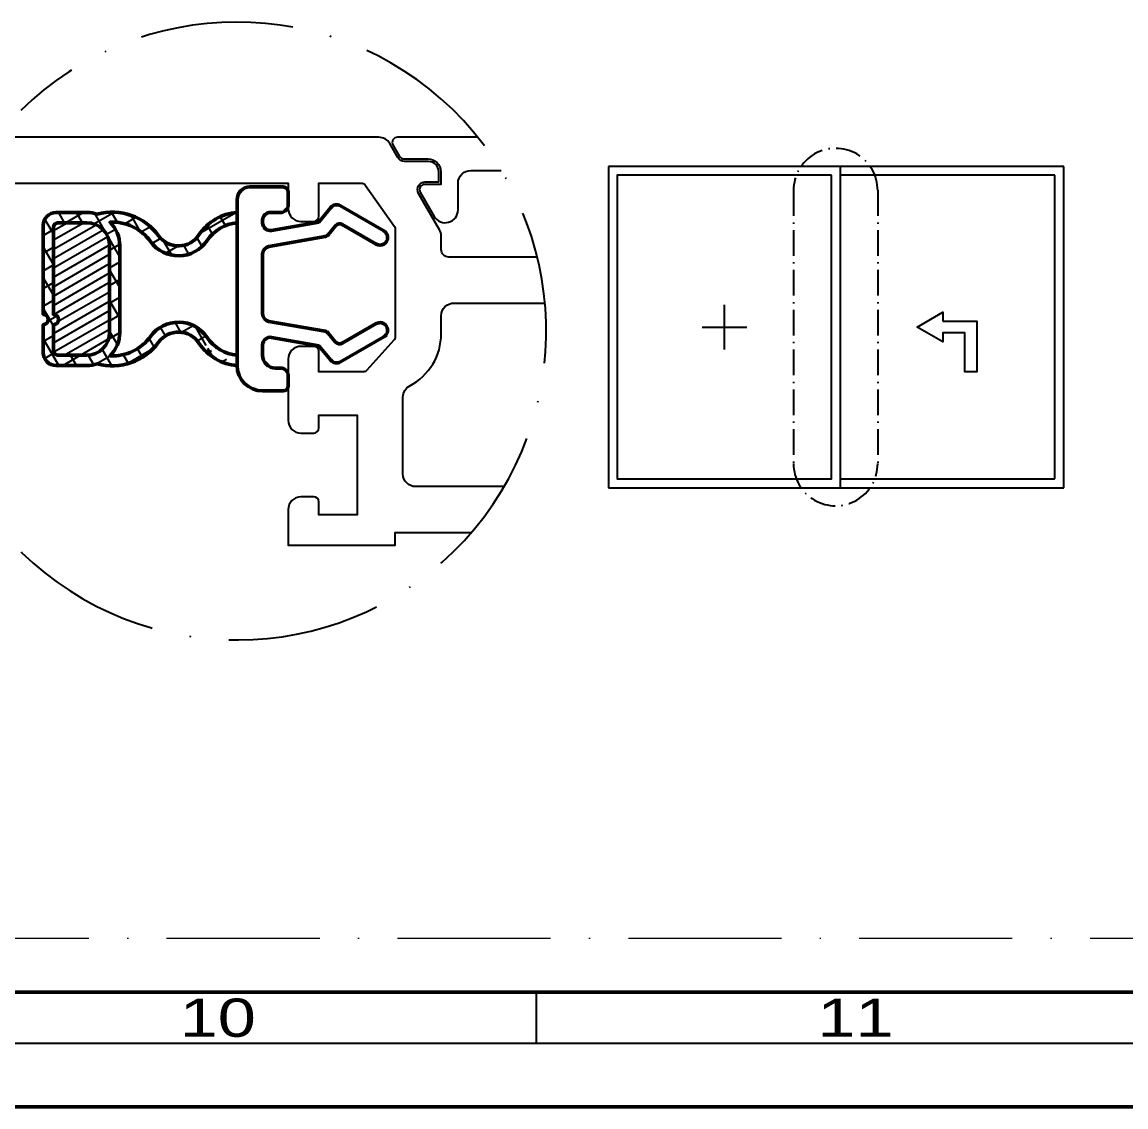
# Model space of a CAD drawing. Header units: millimetres. Extents: x -1189 to 0, y 0 to 841.
# Drawn here: x -734.3 to -647.8, y 0 to 85.1 of the extents above; entities that cross this region are included whole.
import ezdxf
from ezdxf.enums import TextEntityAlignment as Align

# ---------------------------------------------------------------- set-up
doc = ezdxf.new("R2010")
doc.units = ezdxf.units.MM
doc.linetypes.add('ACAD_ISO10W100', pattern=[18, 12, -3, 0, -3])
for name, color, linetype, lineweight in [('S03_AL_Kontur', 255, 'Continuous', 35), ('S04_AL_Schraffur', 253, 'Continuous', 25), ('S13_Zubehör_Kontur', 32, 'Continuous', 50), ('S14_Zubehör_Schraffur', 33, 'Continuous', 25), ('S18_Mittellinie', 10, 'ACAD_ISO10W100', 25), ('S23_Konstruktion_025', 72, 'Continuous', 25)]:
    doc.layers.add(name, color=color, linetype=linetype, lineweight=lineweight)
doc.layers.add('S22_Einfügepunkte', color=91, linetype='Continuous', lineweight=50, plot=False)
doc.layers.add('S26_Schriftfeld', color=7, linetype='Continuous', lineweight=25, plot=False)
doc.styles.get("Standard").update_dxf_attribs({"font": 'arial.ttf'})

# ---------------------------------------------------------------- blocks, each defined once
blk = doc.blocks.new('278368_s')
at = {"layer": 'S14_Zubehör_Schraffur'}
h = blk.add_hatch(dxfattribs=at)
h.set_pattern_fill('NETZ', color=256, scale=0.6, angle=300.0000000000001)
h.set_pattern_definition([(299.9999999999999, (4.674827567507624, -14.89151043503082), (0.5196152422706631, 0.2999999999999999), []), (29.99999999999998, (4.674827567507624, -14.89151043503082), (-0.2999999999999998, 0.5196152422706631), [])])
h.paths.add_polyline_path([(-10.40000000000002, -5.149999999705191, -1), (-10.40000000000002, -5.550000000294808), (-10.40000000000002, -6.549999999999995, 0.4142135623730951), (-10.20000000000002, -6.749999999999996), (-9.099999999149627, -6.749999999999996, 0.4142135623730943), (-8.200000000000024, -5.850000000850396), (-8.200000000000017, -2.449999999149794, 0.4142135623730955), (-9.099999999149809, -1.550000000000001), (-10.20000000000001, -1.550000000000001, 0.4142135623730952), (-10.40000000000001, -1.75)], flags=16)
edge = h.paths.add_edge_path()
edge.add_arc((-5.500000000000018, -1.499999999999998), 1.35, 215.8768737586441, 326.0881280088344, ccw=False)
edge.add_arc((-8.083474429450083, -3.368534889672854), 1.838379331501679, 35.87687375864406, 92.97518606101723)
edge.add_arc((-9.099999999149627, -2.449999999149605), 1.299999999149609, -1.1368683772161603e-13, 44.883418049615784, ccw=False)
edge.add_line((-7.800000000000018, -2.449999999149608), (-7.800000000000018, -5.850000000850388))
edge.add_arc((-9.099999999149631, -5.850000000850391), 1.299999999149613, -44.88341804961573, 1.1368683772161603e-13, ccw=False)
edge.add_arc((-8.083474429450083, -4.931465110327142), 1.83837933150168, 267.0248139389828, 324.123126241356)
edge.add_arc((-5.500000000000018, -6.799999999999999), 1.35, 33.91187199116558, 144.1231262413559, ccw=False)
edge.add_arc((-3.045639659831616, -5.149999999999984), 1.607428727694312, 213.9118719911656, 264.4894302768475)
edge.add_arc((-3.066328449636103, -5.204586954751427), 1.950000000000005, 213.2471688533039, 266.0693197073299, ccw=False)
edge.add_arc((-5.50000000000002, -6.799999999999999), 0.9600000000000003, 33.247168853304, 144.1231263280527)
edge.add_arc((-8.087525825125612, -4.928534889672857), 2.233379331501921, 254.54676680942822, 324.1231263975091, ccw=False)
edge.add_arc((-9.099999999149631, -5.850000000850395), 1.299999999149603, 270, 288.72743076764596, ccw=False)
edge.add_line((-9.099999999149631, -7.149999999999999), (-10.30000000046434, -7.149999999999999))
edge.add_arc((-10.30000000046434, -6.650000000464315), 0.4999999995356834, 179.9999999999998, 269.9999999999998, ccw=False)
edge.add_line((-10.80000000000002, -6.650000000464313), (-10.80000000000002, -5.550000000294808))
edge.add_arc((-10.80000000000002, -5.35), 0.2000000002948088, 270, 450)
edge.add_line((-10.80000000000002, -5.149999999705191), (-10.80000000000002, -1.649999999535684))
edge.add_arc((-10.30000000046433, -1.649999999535686), 0.499999999535687, 89.99999999999977, 179.9999999999998, ccw=False)
edge.add_line((-10.30000000046433, -1.149999999999999), (-9.099999999149631, -1.149999999999999))
edge.add_arc((-9.099999999149627, -2.449999999149617), 1.299999999149619, 71.27256923235421, 90.00000000000023, ccw=False)
edge.add_arc((-8.08752582512561, -3.371465110327137), 2.233379331501917, 35.876873602490775, 105.4532331905717, ccw=False)
edge.add_arc((-5.500000000000018, -1.499999999999997), 0.9600000000000026, 215.8768736719474, 326.752831146696)
edge.add_arc((-3.066328449636107, -3.095413045248569), 1.949999999999998, 93.93068029266999, 146.7528311466961, ccw=False)
edge.add_line((-3.200000000000017, -1.150000000000002), (-3.200000000000017, -1.550000427222475))
edge.add_arc((-3.04563965983162, -3.149999999999999), 1.607428302446229, 95.5105697231525, 146.0881280088348)
h = blk.add_hatch(dxfattribs=at)
h.set_pattern_fill('ANSI31', color=256, scale=0.1, angle=165)
h.set_pattern_definition([(210, (4.674827567507624, -14.89151043503082), (0.1587499999999999, -0.2749630657015593), [])])
edge = h.paths.add_edge_path()
edge.add_arc((-10.40000000000002, -5.35), 0.2000000002948088, -90, 90, ccw=False)
edge.add_line((-10.40000000000002, -5.550000000294808), (-10.40000000000002, -6.549999999999997))
edge.add_arc((-10.20000000000002, -6.549999999999995), 0.2000000000000011, 180.0000000000005, 270.0000000000005)
edge.add_line((-10.20000000000002, -6.749999999999996), (-9.099999999149624, -6.749999999999996))
edge.add_arc((-9.099999999149627, -5.850000000850394), 0.8999999991496024, 270.0000000000002, 360.0000000000002)
edge.add_line((-8.200000000000024, -5.850000000850391), (-8.200000000000017, -2.449999999149608))
edge.add_arc((-9.099999999149809, -2.449999999149793), 0.8999999991497916, 1.178925603042846e-11, 89.99999999998825)
edge.add_line((-9.099999999149624, -1.550000000000001), (-10.20000000000002, -1.550000000000001))
edge.add_arc((-10.20000000000001, -1.75), 0.1999999999999993, 90.00000000000101, 180.000000000001)
edge.add_line((-10.40000000000001, -1.750000000000004), (-10.40000000000002, -5.149999999705191))
at = {"layer": 'S13_Zubehör_Kontur'}
blk.add_line((-3.200000000000017, -6.749999572777527), (-3.200000000000017, -7.15), dxfattribs=at)
for points in [[(-1.847905546699941, -6.046636598651885, 0.4663076581549986), (-2.200000000000017, -6.342078924555548), (-2.200000000000017, -6.75, 0.414213562373095), (-1.700000000000017, -7.25), (-1.500000000000021, -7.25, -0.4142135623730948), (-1.200000000000017, -7.550000000000001), (-1.200000000000017, -7.949999999999841, -0.4142135623730951), (-1.400000000000176, -8.15), (-2.200000000000017, -8.15, -0.414213562373095), (-3.200000000000017, -7.15), (-3.200000000000017, -0.6500000000000021, -0.414213562373095), (-2.700000000000017, -0.1500000000000021), (-1.400000000000176, -0.1500000000000021, -0.414213562373095), (-1.200000000000017, -0.3500000000001613), (-1.200000000000017, -0.8499999999999979, -0.4142135623730951), (-1.500000000000014, -1.150000000000002), (-1.900000000000016, -1.150000000000002, 0.4142135623730953), (-2.200000000000017, -1.449999999999999), (-2.200000000000017, -1.557921075444451, 0.4663076581549984), (-1.847905546699941, -1.853363401348116), (-1.598721155460225e-14, -1.527527795664096), (0.4685126249836671, -0.959176533916672, -0.3664428773380382), (0.8499999999999837, -0.890192378864672), (2.549999999999997, -1.871687836487041, -0.9999999999999999), (2.250000000000011, -2.391303078757684), (0.9165723108743702, -1.621448243496094, 0.3664428773380372), (0.662247394196827, -1.66743768019743), (0.3691100922622716, -2.023041662962125, -0.1785773420108485), (0.2495148111181127, -2.09278756950901), (-1.952094453300099, -2.480990683803658, 0.3639702342662024), (-2.200000000000017, -2.77643300970732), (-2.200000000000017, -5.12356699029268, 0.3639702342662024), (-1.952094453300099, -5.419009316196343), (0.2495148111181127, -5.807212430490988, -0.1785773420108485), (0.3691100922622699, -5.876958337037879), (0.6622473941968252, -6.232562319802575, 0.3664428773380373), (0.9165723108743702, -6.278551756503909), (2.250000000000007, -5.508696921242322, -0.9999999925494194), (2.549999999999995, -6.028312163512963), (0.8499999999999819, -7.009807621135334, -0.3664428773380374), (0.4685126249836653, -6.94082346608333), (-1.953992523340276e-14, -6.372472204335907)], [(-3.200000000000017, -0.6500000000000021, -0.414213562373095), (-2.700000000000017, -0.1500000000000021), (-1.400000000000176, -0.1500000000000021, -0.414213562373095), (-1.200000000000017, -0.3500000000001613), (-1.200000000000017, -0.8499999999999979, -0.4142135623730951), (-1.500000000000014, -1.150000000000002), (-1.900000000000016, -1.150000000000002, 0.4142135623730953), (-2.200000000000017, -1.449999999999999), (-2.200000000000017, -1.557921075444451, 0.4663076581549984), (-1.847905546699941, -1.853363401348116), (-1.598721155460225e-14, -1.527527795664096), (0.4685126249836671, -0.959176533916672, -0.3664428773380382), (0.8499999999999837, -0.890192378864672), (2.549999999999997, -1.871687836487041, -0.9999999999999999), (2.250000000000011, -2.391303078757684), (0.9165723108743702, -1.621448243496094, 0.3664428773380372), (0.662247394196827, -1.66743768019743), (0.3691100922622716, -2.023041662962125, -0.1785773420108485), (0.2495148111181127, -2.09278756950901), (-1.952094453300099, -2.480990683803658, 0.3639702342662024), (-2.200000000000017, -2.77643300970732), (-2.200000000000017, -5.12356699029268, 0.3639702342662024), (-1.952094453300099, -5.419009316196343), (0.2495148111181127, -5.807212430490988, -0.1785773420108485), (0.3691100922622699, -5.876958337037879), (0.6622473941968252, -6.232562319802575, 0.3664428773380373), (0.9165723108743702, -6.278551756503909), (2.250000000000007, -5.508696921242322, -0.9999999925494194), (2.549999999999995, -6.028312163512963), (0.8499999999999819, -7.009807621135334, -0.3664428773380374), (0.4685126249836653, -6.94082346608333), (-1.953992523340276e-14, -6.372472204335907), (-1.847905546699941, -6.046636598651885, 0.4663076581549986), (-2.200000000000017, -6.342078924555548), (-2.200000000000017, -6.75, 0.414213562373095), (-1.700000000000017, -7.25), (-1.500000000000021, -7.25, -0.4142135623730948), (-1.200000000000017, -7.550000000000001), (-1.200000000000017, -7.949999999999841, -0.4142135623730951), (-1.400000000000176, -8.15), (-2.200000000000017, -8.15, -0.414213562373095), (-3.200000000000017, -7.15)], [(-9.099999999149624, -6.749999999999996, 0.414213562373095), (-8.200000000000024, -5.850000000850391), (-8.200000000000017, -2.449999999149608, 0.4142135623729745), (-9.099999999149624, -1.550000000000001), (-10.20000000000002, -1.550000000000001, 0.414213562373095), (-10.40000000000001, -1.750000000000004), (-10.40000000000002, -5.149999999705191, -0.9999999999999999), (-10.40000000000002, -5.550000000294808), (-10.40000000000002, -6.549999999999997, 0.414213562373095), (-10.20000000000002, -6.749999999999996)], [(-9.099999999149624, -6.749999999999996, 0.414213562373095), (-8.200000000000024, -5.850000000850391), (-8.200000000000017, -2.449999999149608, 0.4142135623729745), (-9.099999999149624, -1.550000000000001), (-10.20000000000002, -1.550000000000001, 0.414213562373095), (-10.40000000000001, -1.750000000000004), (-10.40000000000002, -5.149999999705191, -0.9999999999999999), (-10.40000000000002, -5.550000000294808), (-10.40000000000002, -6.549999999999997, 0.414213562373095), (-10.20000000000002, -6.749999999999996)], [(-10.40000000000002, -5.149999999705191, -0.9999999999999999), (-10.40000000000002, -5.550000000294808), (-10.40000000000002, -6.549999999999997, 0.414213562373095), (-10.20000000000002, -6.749999999999996), (-9.099999999149624, -6.749999999999996, 0.414213562373095), (-8.200000000000024, -5.850000000850391), (-8.200000000000017, -2.449999999149608, 0.4142135623729745), (-9.099999999149624, -1.550000000000001), (-10.20000000000002, -1.550000000000001, 0.414213562373095), (-10.40000000000001, -1.750000000000004)]]:
    blk.add_lwpolyline(points, format="xyb", close=True, dxfattribs=at)
for points in [[(-3.200000000000017, -7.15, -0.2346498531923126), (-4.697139282354193, -6.273678170639645, 0.5254345916355694), (-6.277867122171529, -6.237396462644771, -0.3132677267621613), (-8.682613630573499, -7.081173675486024, -0.08189619075026064), (-9.099999999149631, -7.149999999999999), (-10.30000000046434, -7.149999999999999, -0.414213562373095), (-10.80000000000002, -6.650000000464313), (-10.80000000000002, -5.550000000294808, 0.9999999999999999), (-10.80000000000002, -5.149999999705191), (-10.80000000000002, -1.649999999535684, -0.414213562373095), (-10.30000000046433, -1.149999999999999), (-9.099999999149631, -1.149999999999999, -0.08189619075026107), (-8.682613630573492, -1.218826324513973, -0.3132677267621611), (-6.277867122171529, -2.062603537355226, 0.5254345916355692), (-4.69713928235419, -2.026321829360352, -0.2346498531923126), (-3.200000000000017, -1.150000000000002), (-3.200000000000017, -1.550000427222475, 0.2243400775162603), (-4.379639102740949, -2.253188295224263)], [(-4.379639455652921, -2.253188057971098, -0.5217391745287104), (-6.593875639356561, -2.291161226060979, 0.2544243328708541), (-8.178892677438206, -1.53263349677523, -0.1983836094293438), (-7.800000000000018, -2.449999999149608), (-7.800000000000018, -5.850000000850388, -0.1983836094293437), (-8.178892677438206, -6.767366503224768, 0.2544243328708541), (-6.593875639356561, -6.008838773939019, -0.5217391745287103), (-4.379639455652921, -6.046811942028899, 0.2243400775162586), (-3.200000040836322, -6.749999996060309)]]:
    blk.add_lwpolyline(points, format="xyb", dxfattribs=at)
blk = doc.blocks.new('A$C3FCB7A00')
at = {"layer": 'S18_Mittellinie', "ltscale": 0.2}
for p, q in [((6.24397216597572e-07, 29.4570308205931), (6.24397216597572e-07, 3.914744094427874)), ((7.850604239061568, 29.4570308205931), (7.850604239061568, 3.914744094427874))]:
    blk.add_line(p, q, dxfattribs=at)
for centre, start, end in [((3.925302431729392, 29.44645913905174), 359.8456905231794, 180.1543094775924), ((3.925302431729392, 3.925315775969239), 179.8456905224076, 0.1543094768205464)]:
    blk.add_arc(centre, 3.925316043211789, start, end, dxfattribs=at)
blk = doc.blocks.new('*U85')
at = {"layer": 'S22_Einfügepunkte', "color": 8, "linetype": 'ACAD_ISO10W100', "lineweight": 0}
blk.add_line((-1175.50740731288, 13.24264068711937), (-534.4466333664386, 13.24264068711932), dxfattribs=at)
at = {"layer": 'S26_Schriftfeld', "lineweight": 50}
for p, q in [((-9, 9), (-1179.750048, 9)), ((-1189.000049, 0), (0, 0))]:
    blk.add_line(p, q, dxfattribs=at)
at = {"layer": 'S26_Schriftfeld', "color": 2, "lineweight": 25}
for p, q in [((-694.0000380000001, 5.000000999999997), (-694.0000380000006, 9)), ((-1184.000048, 5.000000999999997), (-4.999998999999661, 5.000000999999997))]:
    blk.add_line(p, q, dxfattribs=at)
at = {"color": 2, "width": 1.2814}
for s, p in [('10', (-719.0000420000001, 7.000000500000002)), ('11', (-669.0000345000003, 7.000000499999999))]:
    blk.add_text(s, height=3, dxfattribs=at).set_placement(p, align=Align.MIDDLE)

msp = doc.modelspace()

# ---------------------------------------------------------------- linework, layer by layer
for points in [[(-693.9538488413718, 66.64858734670543), (-700.8809211966236, 66.64858734670543, -0.414213562373095), (-701.4809211966235, 67.24858734670556), (-701.4809211966235, 68.29166540854021, 0.1316524975873962), (-701.614895792839, 68.79166540854021), (-703.2643404382998, 71.64858733875053, -0.5773502691896267), (-702.7447251960289, 72.54858733875062), (-701.6809211966233, 72.54858733875062), (-701.6809211966233, 73.34858733875058, 0.414213562373095), (-702.4809211966235, 74.14858733875053), (-704.3613059497602, 74.14858733875053, -0.2679491924311208), (-704.8809211920307, 74.44858733875049), (-705.5160064927318, 75.54858734670552, 0.2679491924311212), (-706.3820318965163, 76.04858734670552), (-736.35398835864, 76.04858734670552)], [(-698.6060656133486, 76.04636594691942), (-704.9160064927319, 76.04636594691942, 0.5773502691896258), (-705.262416654246, 75.44636594691951), (-704.7428014073821, 74.5463659389643, 0.2679491924311232), (-704.3963912458689, 74.34636593896448), (-702.5160064927322, 74.34636593896448, -0.4142135623730957), (-701.5160064927322, 73.34636593896448), (-701.5160064927322, 72.34636593896448), (-702.7798104921376, 72.34636593896448, 0.5773502691896226), (-703.1262206536512, 71.74636593896435), (-702.0292551421912, 69.84636593896471, 0.76732698797896), (-700.1632297384062, 70.34636593896471), (-700.1632297384062, 72.44636594691951, -0.4142135623730954), (-699.1632297384062, 73.44636594691951), (-696.7804528402753, 73.44636594691951)], [(-738.756400871654, 72.44858734670538), (-713.4809211966235, 72.44858734670538), (-713.4809211966235, 70.44858734670538, 0.414213562373095), (-712.4809211966235, 69.44858734670538), (-711.4809211966235, 69.44858734670538, 0.414213562373095), (-711.0809211966234, 69.84858734670547), (-711.0809211966234, 72.44858734670538), (-707.7398744005782, 72.44858734670538, -0.2446984432290346), (-707.4122135828625, 72.27801792124592), (-705.1532603789078, 69.05189840569437, -0.1539147210598283), (-705.0809211966234, 68.82246783115397), (-705.0809211966234, 60.40213296071965, -0.1853390449315347), (-705.1836632664326, 60.13448071817606), (-707.3028052557302, 57.78093510416193, -0.2125565616700219), (-707.600063185921, 57.64858734670543), (-711.0809211966234, 57.64858734670543), (-711.0809211966234, 59.24858734670556, 0.414213562373095), (-711.4809211966235, 59.64858734670543), (-712.4809211966235, 59.64858734670543, 0.414213562373095), (-713.4809211966235, 58.64858734670543), (-713.4809211966235, 53.84858734670547, 0.414213562373095), (-712.4809211966235, 52.84858734670547), (-711.4809211966235, 52.84858734670547, 0.414213562373095), (-711.0809211966234, 53.24858734670556), (-711.0809211966234, 54.24858734670556), (-708.0809211966234, 54.24858734670556), (-708.0809211966234, 46.44858734670538), (-711.0809211966234, 46.44858734670538), (-711.0809211966234, 47.44858734670538, 0.414213562373095), (-711.4809211966235, 47.84858734670547), (-712.4809211966235, 47.84858734670547, 0.414213562373095), (-713.4809211966235, 46.84858734670547), (-713.4809211966235, 44.04858734670552), (-705.0809211966234, 44.04858734670552), (-705.0809211966234, 45.04858734670552), (-699.1134673335214, 45.04858734670552)], [(-696.5479331129186, 48.64858734670543), (-703.4809211966235, 48.64858734670543, -0.414213562373095), (-704.4809211966235, 49.64858734670543), (-704.4809211966235, 55.67261267468598, -0.2789039971402913), (-703.9452069109093, 56.55829815808875, 0.2789039971402916), (-701.4809211966235, 60.63245138174079), (-701.4809211966235, 62.04858734670552, -0.4142135623730963), (-700.4809211966235, 63.04858734670552), (-693.350100553514, 63.04858734670552)]]:
    msp.add_lwpolyline(points, format="xyb")
at = {"layer": 'S18_Mittellinie'}
msp.add_arc((-717.4809211966235, 60.85228577716998), 24.23056428344698, 140.0533857789026, 134.4551777746219, dxfattribs=at)
at = {"layer": 'S23_Konstruktion_025'}
for p, q in [((-652.6741826917519, 73.76409143634646), (-688.3741826917521, 73.76409143634646)), ((-688.3741826917521, 73.76409143634646), (-688.3741826917521, 48.56409143634664)), ((-670.1741826917519, 48.56409143634664), (-670.1741826917519, 73.76409143634646)), ((-652.6741826917519, 48.56409143634664), (-652.6741826917519, 73.76409143634646)), ((-653.3741826917521, 73.06409143634664), (-670.1741826917519, 73.06409143634664)), ((-653.3741826917521, 49.26409143634646), (-653.3741826917521, 73.06409143634664)), ((-679.2741826917518, 59.41409143634655), (-679.2741826917518, 62.91409143634655)), ((-681.0241826917518, 61.16409143634655), (-677.5241826917518, 61.16409143634655)), ((-688.3741826917521, 48.56409143634664), (-652.6741826917519, 48.56409143634664)), ((-670.1741826917519, 49.26409143634646), (-653.3741826917521, 49.26409143634646))]:
    msp.add_line(p, q, dxfattribs=at)
for points in [[(-670.8741826917521, 73.06409143634664), (-687.6741826917519, 73.06409143634664), (-687.6741826917519, 49.26409143634646), (-670.8741826917521, 49.26409143634646)], [(-662.1418749439376, 61.63075810301302), (-659.4959342194347, 61.63075810301302), (-659.4959342194347, 57.66409143634655), (-660.4292675527681, 57.66409143634655), (-660.4292675527681, 60.69742476968008), (-662.1418749439376, 60.69742476968008), (-662.1418749439376, 59.99742476968004), (-664.1626008861012, 61.16409143634655), (-662.1418749439376, 62.33075810301307)]]:
    msp.add_lwpolyline(points, close=True, dxfattribs=at)

# ---------------------------------------------------------------- block references
at = {"layer": 'S03_AL_Kontur', "xscale": 2, "yscale": 2, "zscale": 2}
msp.add_blockref('278368_s', (-711.0809211966234, 72.44858734670743), dxfattribs=at)
at = {"layer": 'S04_AL_Schraffur', "xscale": 0.84, "yscale": 0.84, "zscale": 0.84}
msp.add_blockref('A$C3FCB7A00', (-673.8564367344047, 47.14794597203741), dxfattribs=at)
at = {"layer": 'S26_Schriftfeld'}
msp.add_blockref('*U85', (0, 0), dxfattribs=at)

doc.saveas('drawing.dxf')
